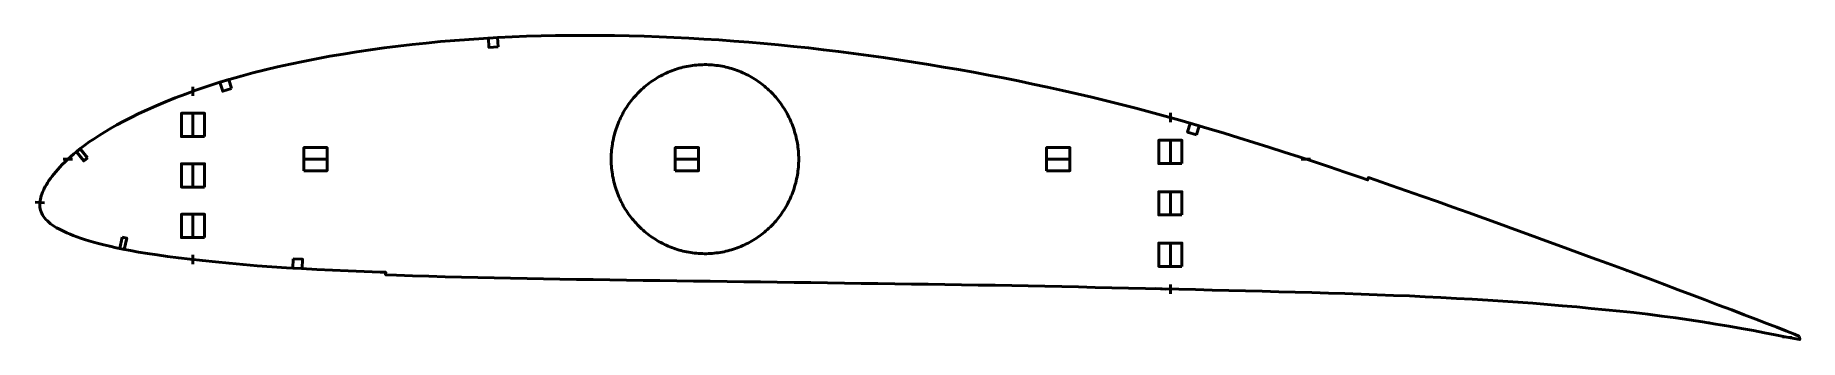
# Model space of a CAD drawing. Header units: metres. Extents: x -3 to 755, y 23 to 153.
import ezdxf

# ---------------------------------------------------------------- set-up
doc = ezdxf.new("R2010")
doc.units = ezdxf.units.M
doc.layers.add('Layer', color=1, linetype='Continuous', lineweight=50)

msp = doc.modelspace()

# ---------------------------------------------------------------- linework, layer by layer
at = {"layer": 'Layer'}
for p, q in [((285, 140.56), (285, 141.06)), ((65, 127.11), (65, 131.11)), ((65, 120.17), (65, 109.17)), ((485, 115.82), (485, 119.82)), ((485, 108.61), (485, 97.61)), ((13.25, 100), (9.25, 100)), ((123.14, 100), (112.14, 100)), ((244.71, 100), (244.21, 100)), ((282.74, 100), (271.74, 100)), ((325.29, 100), (325.79, 100)), ((442.33, 100), (431.33, 100)), ((541.22, 100), (545.22, 100)), ((65, 98.5), (65, 87.5)), ((485, 86.54), (485, 75.54)), ((1.23, 81.27), (-2.76, 81.57)), ((65, 76.84), (65, 65.84)), ((485, 64.48), (485, 53.48)), ((65, 58.89), (65, 54.89)), ((285, 59.44), (285, 58.94)), ((485, 46.27), (485, 42.27)), ((680.96, 52.29), (680.78, 51.83)), ((478.76, 44.52), (482.74, 44.22)), ((718.42, 38.24), (718.23, 37.78)), ((676.43, 35.41), (676.36, 34.91)), ((737.11, 31.1), (736.91, 30.64)), ((716.12, 30.31), (716.04, 29.81)), ((735.83, 26.88), (735.75, 26.38)), ((748.01, 23.8), (752, 23.5))]:
    msp.add_line(p, q, dxfattribs=at)
for points in [[(755.41, 23.95), (753.16, 24.87), (749.52, 26.28), (745.58, 27.84), (741.28, 29.51), (736.59, 31.3), (731.55, 33.22), (726.21, 35.27), (720.62, 37.4), (714.87, 39.59), (709.06, 41.78), (703.21, 43.95), (697.28, 46.19), (691.28, 48.47), (685.17, 50.74), (678.96, 53.03), (672.65, 55.34), (666.22, 57.7), (659.69, 60.09), (653.08, 62.51), (646.42, 64.94), (639.74, 67.37), (633.06, 69.81), (626.38, 72.23), (619.71, 74.64), (613.03, 77.04), (606.37, 79.43), (599.74, 81.79), (593.13, 84.13), (586.54, 86.44), (579.95, 88.74), (573.38, 91), (570.12, 92.12), (569.78, 91.12), (566.48, 92.25), (559.95, 94.46), (553.42, 96.65), (546.89, 98.8), (540.37, 100.93), (533.84, 103.04), (527.34, 105.12), (520.87, 107.17), (514.46, 109.17), (508.08, 111.12), (501.73, 113.02), (495.4, 114.87), (489.08, 116.68), (482.77, 118.44), (476.47, 120.16), (470.17, 121.82), (463.88, 123.45), (457.59, 125.02), (451.28, 126.55), (444.96, 128.04), (438.63, 129.48), (432.28, 130.89), (425.93, 132.25), (419.57, 133.57), (413.19, 134.84), (406.8, 136.07), (400.38, 137.27), (393.95, 138.42), (387.5, 139.54), (381.05, 140.62), (374.6, 141.66), (368.15, 142.66), (361.7, 143.61), (355.26, 144.52), (348.82, 145.39), (342.38, 146.21), (335.95, 146.99), (329.52, 147.72), (323.09, 148.41), (316.67, 149.05), (310.24, 149.64), (303.82, 150.19), (297.4, 150.69), (290.97, 151.14), (284.54, 151.55), (278.11, 151.91), (271.69, 152.23), (265.27, 152.5), (258.86, 152.72), (252.46, 152.89), (246.07, 153.02), (239.7, 153.1), (233.36, 153.14), (227.06, 153.13), (220.79, 153.06), (214.57, 152.94), (208.36, 152.75), (202.16, 152.5), (195.96, 152.2), (189.78, 151.84), (183.62, 151.42), (177.48, 150.95), (171.36, 150.43), (165.27, 149.84), (159.22, 149.21), (153.2, 148.51), (147.23, 147.75), (141.3, 146.94), (135.42, 146.07), (129.59, 145.13), (123.8, 144.13), (118.06, 143.07), (112.38, 141.97), (106.81, 140.82), (101.36, 139.62), (96.01, 138.36), (90.77, 137.04), (85.64, 135.65), (80.61, 134.21), (75.7, 132.7), (70.9, 131.15), (66.24, 129.56), (61.72, 127.92), (57.35, 126.25), (53.16, 124.57), (49.16, 122.89), (45.36, 121.22), (41.78, 119.56), (38.42, 117.92), (35.27, 116.3), (32.33, 114.71), (29.59, 113.15), (27.04, 111.64), (24.67, 110.17), (22.48, 108.75), (20.45, 107.37), (18.58, 106.03), (16.85, 104.72), (15.25, 103.45), (13.76, 102.22), (12.38, 101.03), (11.11, 99.87), (9.92, 98.75), (8.83, 97.66), (7.81, 96.61), (6.88, 95.57), (6.01, 94.57), (5.2, 93.59), (4.46, 92.64), (3.77, 91.71), (3.13, 90.79), (2.54, 89.89), (2.01, 89.05), (1.54, 88.22), (1.1, 87.38), (0.71, 86.55), (0.35, 85.78), (0.06, 85.03), (-0.18, 84.27), (-0.39, 83.52), (-0.56, 82.79), (-0.68, 82.08), (-0.77, 81.37), (-0.82, 80.73), (-0.82, 80.07), (-0.77, 79.42), (-0.66, 78.75), (-0.48, 78.08), (-0.25, 77.41), (0.03, 76.74), (0.38, 76.09), (0.79, 75.44), (1.27, 74.8), (1.82, 74.16), (2.43, 73.53), (3.1, 72.92), (3.82, 72.31), (4.61, 71.73), (5.47, 71.15), (6.39, 70.59), (7.39, 70.04), (8.47, 69.49), (9.62, 68.94), (10.85, 68.39), (12.17, 67.83), (13.57, 67.27), (15.06, 66.71), (16.66, 66.14), (18.38, 65.57), (20.23, 65), (22.23, 64.42), (24.39, 63.83), (26.72, 63.23), (29.24, 62.61), (31.97, 61.99), (34.93, 61.36), (38.14, 60.75), (41.64, 60.13), (45.45, 59.51), (49.57, 58.88), (53.99, 58.25), (58.72, 57.63), (63.76, 57.03), (69.09, 56.45), (74.69, 55.88), (80.52, 55.33), (86.52, 54.79), (92.63, 54.29), (98.85, 53.84), (105.18, 53.43), (111.65, 53.06), (118.24, 52.72), (124.93, 52.4), (131.7, 52.1), (138.56, 51.83), (145.49, 51.56), (147.81, 51.47), (147.77, 50.42), (152.41, 50.25), (159.38, 50), (166.34, 49.77), (173.32, 49.57), (180.33, 49.38), (187.38, 49.21), (194.44, 49.04), (201.49, 48.88), (208.54, 48.74), (215.6, 48.62), (222.69, 48.51), (229.81, 48.41), (236.96, 48.31), (244.11, 48.2), (251.28, 48.09), (258.46, 47.99), (265.66, 47.9), (272.87, 47.8), (280.08, 47.7), (287.29, 47.6), (294.49, 47.49), (301.7, 47.39), (308.9, 47.29), (316.11, 47.2), (323.31, 47.1), (330.52, 47), (337.73, 46.9), (344.94, 46.79), (352.14, 46.7), (359.35, 46.6), (366.55, 46.51), (373.75, 46.42), (380.94, 46.32), (388.12, 46.22), (395.3, 46.11), (402.48, 45.99), (409.66, 45.87), (416.82, 45.74), (423.97, 45.6), (431.13, 45.46), (438.3, 45.3), (445.49, 45.14), (452.68, 44.98), (459.88, 44.82), (467.07, 44.67), (474.26, 44.52), (481.44, 44.35), (488.63, 44.18), (495.81, 44.02), (502.99, 43.85), (510.15, 43.68), (517.3, 43.51), (524.43, 43.33), (531.56, 43.13), (538.7, 42.93), (545.83, 42.72), (552.93, 42.51), (559.98, 42.3), (566.97, 42.07), (573.94, 41.82), (580.87, 41.55), (587.74, 41.28), (594.53, 40.98), (601.29, 40.63), (608.03, 40.26), (614.75, 39.87), (621.4, 39.49), (627.93, 39.1), (634.33, 38.66), (640.71, 38.14), (647.08, 37.61), (653.4, 37.11), (659.62, 36.56), (665.82, 35.94), (672, 35.33), (678.11, 34.75), (684.14, 34.13), (690.13, 33.41), (696.16, 32.63), (702.16, 31.86), (708.01, 31.08), (713.73, 30.2), (719.41, 29.25), (724.99, 28.3), (730.38, 27.36), (735.52, 26.43), (740.37, 25.51), (744.92, 24.65), (749.15, 23.82), (753.04, 23.04), (755.45, 22.54)], [(325.29, 100), (325.28, 100.85), (325.26, 101.7), (325.21, 102.56), (325.15, 103.41), (325.07, 104.25), (324.97, 105.1), (324.86, 105.94), (324.73, 106.79), (324.58, 107.63), (324.41, 108.46), (324.22, 109.29), (324.02, 110.12), (323.8, 110.94), (323.56, 111.76), (323.31, 112.57), (323.04, 113.38), (322.75, 114.18), (322.45, 114.98), (322.12, 115.77), (321.79, 116.55), (321.43, 117.32), (321.06, 118.09), (320.68, 118.85), (320.28, 119.6), (319.86, 120.34), (319.43, 121.07), (318.98, 121.8), (318.52, 122.51), (318.04, 123.22), (317.55, 123.91), (317.04, 124.59), (316.52, 125.27), (315.99, 125.93), (315.44, 126.58), (314.88, 127.21), (314.3, 127.84), (313.72, 128.45), (313.12, 129.05), (312.5, 129.64), (311.88, 130.22), (311.24, 130.78), (310.59, 131.33), (309.93, 131.86), (309.26, 132.38), (308.58, 132.89), (307.89, 133.38), (307.19, 133.86), (306.48, 134.32), (305.75, 134.77), (305.02, 135.2), (304.29, 135.61), (303.54, 136.01), (302.78, 136.4), (302.02, 136.77), (301.25, 137.12), (300.47, 137.45), (299.68, 137.77), (298.89, 138.07), (298.09, 138.36), (297.29, 138.63), (296.48, 138.88), (295.67, 139.11), (294.85, 139.33), (294.03, 139.53), (293.2, 139.71), (292.37, 139.88), (291.53, 140.02), (290.7, 140.15), (289.86, 140.26), (289.02, 140.36), (288.17, 140.43), (287.33, 140.49), (286.48, 140.53), (285.64, 140.56), (284.79, 140.56), (283.94, 140.55), (283.1, 140.51), (282.25, 140.47), (281.41, 140.4), (280.56, 140.31), (279.72, 140.21), (278.88, 140.09), (278.05, 139.95), (277.22, 139.8), (276.39, 139.62), (275.56, 139.43), (274.74, 139.22), (273.93, 139), (273.11, 138.76), (272.31, 138.5), (271.51, 138.22), (270.71, 137.92), (269.92, 137.61), (269.14, 137.29), (268.37, 136.94), (267.6, 136.58), (266.84, 136.21), (266.09, 135.81), (265.34, 135.41), (264.61, 134.98), (263.88, 134.54), (263.17, 134.09), (262.46, 133.62), (261.76, 133.14), (261.08, 132.64), (260.4, 132.12), (259.74, 131.6), (259.08, 131.06), (258.44, 130.5), (257.81, 129.93), (257.19, 129.35), (256.58, 128.76), (255.99, 128.15), (255.41, 127.53), (254.84, 126.9), (254.28, 126.25), (253.74, 125.6), (253.22, 124.93), (252.7, 124.25), (252.2, 123.56), (251.72, 122.87), (251.25, 122.16), (250.79, 121.44), (250.35, 120.71), (249.93, 119.97), (249.52, 119.23), (249.13, 118.47), (248.75, 117.71), (248.39, 116.94), (248.04, 116.16), (247.71, 115.37), (247.4, 114.58), (247.1, 113.78), (246.82, 112.98), (246.56, 112.17), (246.32, 111.35), (246.09, 110.53), (245.88, 109.71), (245.68, 108.88), (245.51, 108.04), (245.35, 107.21), (245.21, 106.37), (245.08, 105.52), (244.98, 104.68), (244.89, 103.83), (244.82, 102.98), (244.76, 102.13), (244.73, 101.28), (244.71, 100.43), (244.71, 99.57), (244.73, 98.72), (244.76, 97.87), (244.82, 97.02), (244.89, 96.17), (244.98, 95.32), (245.08, 94.48), (245.21, 93.63), (245.35, 92.79), (245.51, 91.96), (245.68, 91.12), (245.88, 90.29), (246.09, 89.47), (246.32, 88.65), (246.56, 87.83), (246.82, 87.02), (247.1, 86.22), (247.4, 85.42), (247.71, 84.63), (248.04, 83.84), (248.39, 83.06), (248.75, 82.29), (249.13, 81.53), (249.52, 80.77), (249.93, 80.03), (250.35, 79.29), (250.79, 78.56), (251.25, 77.84), (251.72, 77.13), (252.2, 76.44), (252.7, 75.75), (253.22, 75.07), (253.74, 74.4), (254.28, 73.75), (254.84, 73.1), (255.41, 72.47), (255.99, 71.85), (256.58, 71.24), (257.19, 70.65), (257.81, 70.07), (258.44, 69.5), (259.08, 68.94), (259.74, 68.4), (260.4, 67.88), (261.08, 67.36), (261.76, 66.86), (262.46, 66.38), (263.17, 65.91), (263.88, 65.46), (264.61, 65.02), (265.34, 64.59), (266.09, 64.19), (266.84, 63.79), (267.6, 63.42), (268.37, 63.06), (269.14, 62.71), (269.92, 62.39), (270.71, 62.08), (271.51, 61.78), (272.31, 61.5), (273.11, 61.24), (273.93, 61), (274.74, 60.78), (275.56, 60.57), (276.39, 60.38), (277.22, 60.2), (278.05, 60.05), (278.88, 59.91), (279.72, 59.79), (280.56, 59.69), (281.41, 59.6), (282.25, 59.53), (283.1, 59.49), (283.94, 59.45), (284.79, 59.44), (285.64, 59.44), (286.48, 59.47), (287.33, 59.51), (288.17, 59.57), (289.02, 59.64), (289.86, 59.74), (290.7, 59.85), (291.53, 59.98), (292.37, 60.12), (293.2, 60.29), (294.03, 60.47), (294.85, 60.67), (295.67, 60.89), (296.48, 61.12), (297.29, 61.37), (298.09, 61.64), (298.89, 61.93), (299.68, 62.23), (300.47, 62.55), (301.25, 62.88), (302.02, 63.23), (302.78, 63.6), (303.54, 63.99), (304.29, 64.39), (305.02, 64.8), (305.75, 65.23), (306.48, 65.68), (307.19, 66.14), (307.89, 66.62), (308.58, 67.11), (309.26, 67.62), (309.93, 68.14), (310.59, 68.67), (311.24, 69.22), (311.88, 69.78), (312.5, 70.36), (313.12, 70.95), (313.72, 71.55), (314.3, 72.16), (314.88, 72.79), (315.44, 73.42), (315.99, 74.07), (316.52, 74.73), (317.04, 75.41), (317.55, 76.09), (318.04, 76.78), (318.52, 77.49), (318.98, 78.2), (319.43, 78.93), (319.86, 79.66), (320.28, 80.4), (320.68, 81.15), (321.06, 81.91), (321.43, 82.68), (321.79, 83.45), (322.12, 84.23), (322.45, 85.02), (322.75, 85.82), (323.04, 86.62), (323.31, 87.43), (323.56, 88.24), (323.8, 89.06), (324.02, 89.88), (324.22, 90.71), (324.41, 91.54), (324.58, 92.37), (324.73, 93.21), (324.86, 94.06), (324.97, 94.9), (325.07, 95.75), (325.15, 96.59), (325.21, 97.44), (325.26, 98.3), (325.28, 99.15), (325.29, 100)]]:
    msp.add_lwpolyline(points, close=True, dxfattribs=at)
for points in [[(196.16, 148.2), (192.16, 147.97), (191.93, 151.96), (195.93, 152.19), (196.16, 148.2)], [(81.59, 130.32), (77.77, 129.16), (76.6, 132.98), (80.43, 134.15), (81.59, 130.32)], [(70, 109.67), (60, 109.67), (60, 119.67), (70, 119.67), (70, 109.67)], [(496.25, 110.46), (492.41, 111.58), (493.53, 115.42), (497.37, 114.3), (496.25, 110.46)], [(490, 98.11), (480, 98.11), (480, 108.11), (490, 108.11), (490, 98.11)], [(19.61, 100.53), (18.04, 99.28), (14.93, 103.2), (16.5, 104.45), (19.61, 100.53)], [(112.64, 95), (112.64, 105), (122.64, 105), (122.64, 95), (112.64, 95)], [(272.24, 95), (272.24, 105), (282.24, 105), (282.24, 95), (272.24, 95)], [(431.83, 95), (431.83, 105), (441.83, 105), (441.83, 95), (431.83, 95)], [(70, 88), (60, 88), (60, 98), (70, 98), (70, 88)], [(490, 76.04), (480, 76.04), (480, 86.04), (490, 86.04), (490, 76.04)], [(70, 66.34), (60, 66.34), (60, 76.34), (70, 76.34), (70, 66.34)], [(34.55, 66.55), (36.51, 66.14), (35.48, 61.25), (33.52, 61.66), (34.55, 66.55)], [(490, 53.98), (480, 53.98), (480, 63.98), (490, 63.98), (490, 53.98)], [(108.09, 57.27), (112.08, 57.05), (111.86, 53.05), (107.86, 53.28), (108.09, 57.27)]]:
    msp.add_lwpolyline(points, dxfattribs=at)

doc.saveas('drawing.dxf')
